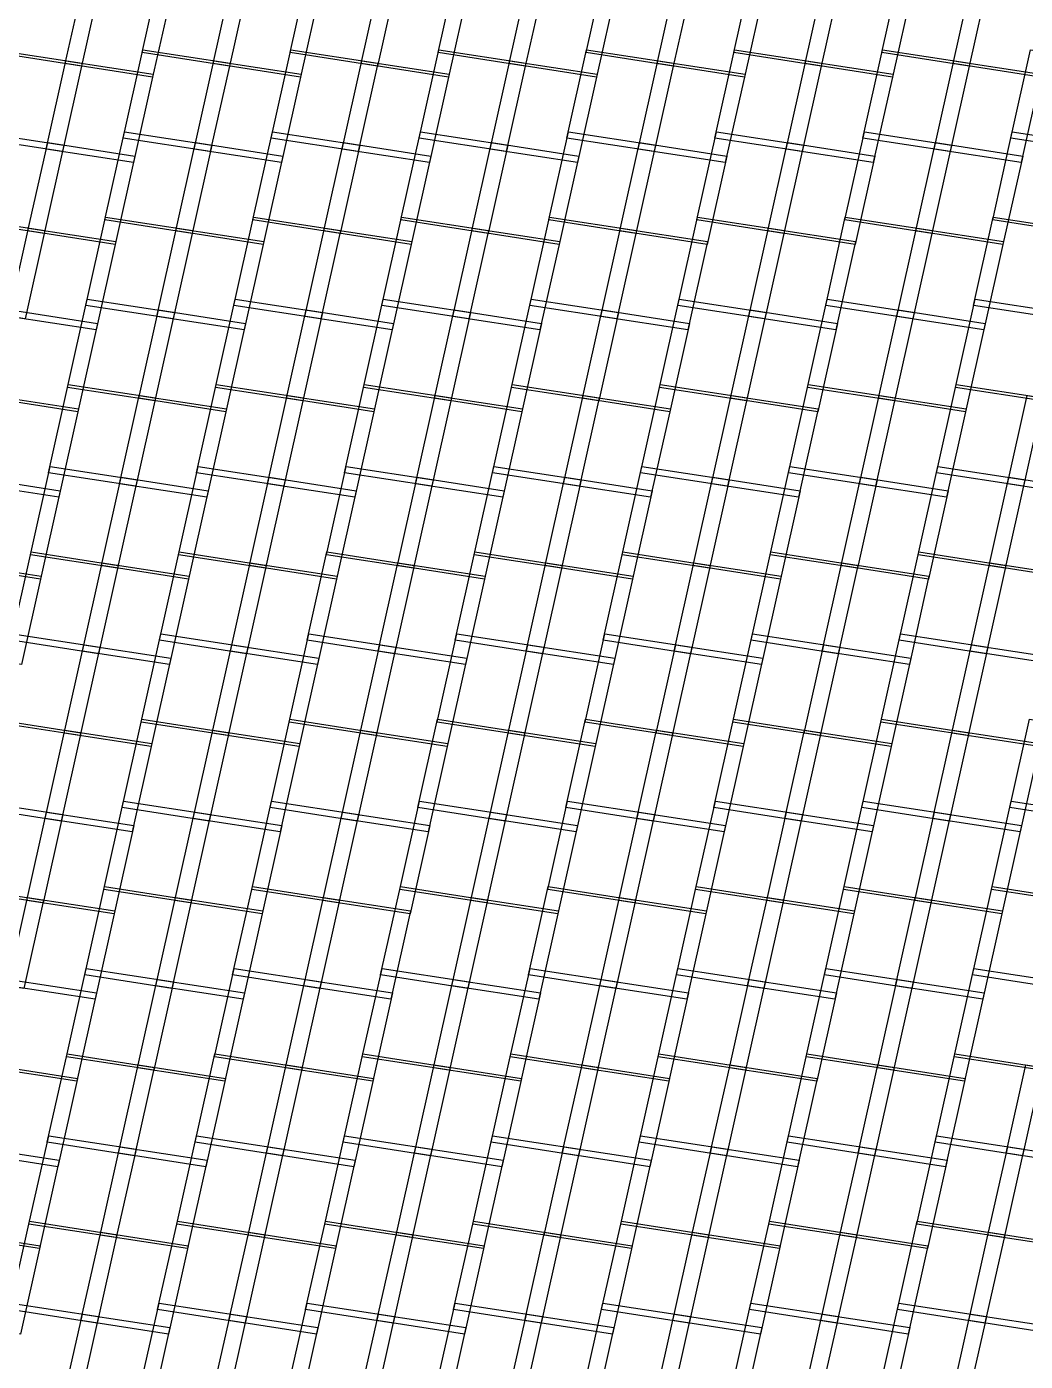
# Model space of a CAD drawing. Header units: metres. Extents: x -83.3 to -29.5, y -56.4 to 14.4.
# Drawn here: x -67.24 to -60.12, y -5.68 to 3.84 of the extents above; entities that cross this region are included whole.
import ezdxf

# ---------------------------------------------------------------- set-up
doc = ezdxf.new("R2010")
doc.units = ezdxf.units.M

msp = doc.modelspace()

# ---------------------------------------------------------------- linework, layer by layer
at = {"layer": 'Layer__irs_1c_south_america_shp'}
for points in [[(-67.33501, 4.28993), (-66.71176, 4.19423), (-66.85251, 3.56401), (-67.47528, 3.65967), (-67.33501, 4.28993)], [(-66.27928, 4.28993), (-65.65604, 4.19423), (-65.79678, 3.56401), (-66.41956, 3.65967), (-66.27928, 4.28993)], [(-65.22356, 4.28993), (-64.60031, 4.19423), (-64.74106, 3.56401), (-65.36383, 3.65967), (-65.22356, 4.28993)], [(-64.16783, 4.28993), (-63.54459, 4.19423), (-63.68534, 3.56401), (-64.30811, 3.65967), (-64.16783, 4.28993)], [(-63.11214, 4.28993), (-62.48889, 4.19423), (-62.62964, 3.56401), (-63.25241, 3.65967), (-63.11214, 4.28993)], [(-62.05641, 4.28993), (-61.43317, 4.19423), (-61.57392, 3.56401), (-62.19669, 3.65967), (-62.05641, 4.28993)], [(-61.00069, 4.28993), (-60.37744, 4.19423), (-60.51819, 3.56401), (-61.14096, 3.65967), (-61.00069, 4.28993)], [(-66.82693, 4.21196), (-66.20383, 4.11584), (-66.34491, 3.48571), (-66.96761, 3.58172), (-66.82693, 4.21196)], [(-65.77121, 4.21196), (-65.1481, 4.11584), (-65.28918, 3.48571), (-65.91188, 3.58172), (-65.77121, 4.21196)], [(-64.71548, 4.21196), (-64.09238, 4.11584), (-64.23346, 3.48571), (-64.85616, 3.58172), (-64.71548, 4.21196)], [(-63.65976, 4.21196), (-63.03665, 4.11584), (-63.17774, 3.48571), (-63.80043, 3.58172), (-63.65976, 4.21196)], [(-62.60406, 4.21196), (-61.98096, 4.11584), (-62.12204, 3.48571), (-62.74474, 3.58172), (-62.60406, 4.21196)], [(-61.54834, 4.21196), (-60.92523, 4.11584), (-61.06632, 3.48571), (-61.68901, 3.58172), (-61.54834, 4.21196)], [(-60.49261, 4.21196), (-59.86951, 4.11584), (-60.01059, 3.48571), (-60.63329, 3.58172), (-60.49261, 4.21196)], [(-67.47086, 3.67954), (-66.84807, 3.58387), (-66.9887, 2.95363), (-67.61111, 3.04927), (-67.47086, 3.67954)], [(-66.41513, 3.67954), (-65.79234, 3.58387), (-65.93298, 2.95363), (-66.55539, 3.04927), (-66.41513, 3.67954)], [(-65.35941, 3.67954), (-64.73662, 3.58387), (-64.87725, 2.95363), (-65.49966, 3.04927), (-65.35941, 3.67954)], [(-64.30368, 3.67954), (-63.6809, 3.58387), (-63.82152, 2.95363), (-64.44394, 3.04927), (-64.30368, 3.67954)], [(-63.24799, 3.67954), (-62.6252, 3.58387), (-62.76583, 2.95363), (-63.38824, 3.04927), (-63.24799, 3.67954)], [(-62.19226, 3.67954), (-61.56948, 3.58387), (-61.7101, 2.95363), (-62.33252, 3.04927), (-62.19226, 3.67954)], [(-61.13654, 3.67954), (-60.51375, 3.58387), (-60.65438, 2.95363), (-61.27679, 3.04927), (-61.13654, 3.67954)], [(-60.08081, 3.67954), (-59.45803, 3.58387), (-59.59865, 2.95363), (-60.22107, 3.04927), (-60.08081, 3.67954)], [(-66.96318, 3.60158), (-66.34048, 3.50557), (-66.48139, 2.87541), (-67.10374, 2.97134), (-66.96318, 3.60158)], [(-65.90746, 3.60158), (-65.28476, 3.50557), (-65.42567, 2.87541), (-66.04801, 2.97134), (-65.90746, 3.60158)], [(-64.85173, 3.60158), (-64.22903, 3.50557), (-64.36994, 2.87541), (-64.99229, 2.97134), (-64.85173, 3.60158)], [(-63.79601, 3.60158), (-63.17331, 3.50557), (-63.31421, 2.87541), (-63.93656, 2.97134), (-63.79601, 3.60158)], [(-62.74031, 3.60158), (-62.11762, 3.50557), (-62.25852, 2.87541), (-62.88086, 2.97134), (-62.74031, 3.60158)], [(-61.68459, 3.60158), (-61.06189, 3.50557), (-61.20279, 2.87541), (-61.82514, 2.97134), (-61.68459, 3.60158)], [(-60.62886, 3.60158), (-60.00617, 3.50557), (-60.14707, 2.87541), (-60.76941, 2.97134), (-60.62886, 3.60158)], [(-67.60077, 3.0957), (-66.97833, 3.00006), (-67.11884, 2.36979), (-67.74097, 2.46542), (-67.60077, 3.0957)], [(-66.54504, 3.0957), (-65.92261, 3.00006), (-66.06311, 2.36979), (-66.68524, 2.46542), (-66.54504, 3.0957)], [(-65.48932, 3.0957), (-64.86688, 3.00006), (-65.00739, 2.36979), (-65.62952, 2.46542), (-65.48932, 3.0957)], [(-64.43359, 3.0957), (-63.81116, 3.00006), (-63.95166, 2.36979), (-64.57379, 2.46542), (-64.43359, 3.0957)], [(-63.3779, 3.0957), (-62.75546, 3.00006), (-62.89597, 2.36979), (-63.5181, 2.46542), (-63.3779, 3.0957)], [(-62.32217, 3.0957), (-61.69974, 3.00006), (-61.84024, 2.36979), (-62.46237, 2.46542), (-62.32217, 3.0957)], [(-61.26645, 3.0957), (-60.64401, 3.00006), (-60.78452, 2.36979), (-61.40665, 2.46542), (-61.26645, 3.0957)], [(-60.21072, 3.0957), (-59.58829, 3.00006), (-59.72879, 2.36979), (-60.35092, 2.46542), (-60.21072, 3.0957)], [(-67.09337, 3.01776), (-66.47101, 2.92183), (-66.61177, 2.29163), (-67.23383, 2.38749), (-67.09337, 3.01776)], [(-66.03764, 3.01776), (-65.41528, 2.92183), (-65.55605, 2.29163), (-66.1781, 2.38749), (-66.03764, 3.01776)], [(-64.98192, 3.01776), (-64.35956, 2.92183), (-64.50032, 2.29163), (-65.12238, 2.38749), (-64.98192, 3.01776)], [(-63.92619, 3.01776), (-63.30383, 2.92183), (-63.4446, 2.29163), (-64.06665, 2.38749), (-63.92619, 3.01776)], [(-62.8705, 3.01776), (-62.24814, 2.92183), (-62.3889, 2.29163), (-63.01096, 2.38749), (-62.8705, 3.01776)], [(-61.81477, 3.01776), (-61.19241, 2.92183), (-61.33318, 2.29163), (-61.95523, 2.38749), (-61.81477, 3.01776)], [(-60.75905, 3.01776), (-60.13669, 2.92183), (-60.27745, 2.29163), (-60.89951, 2.38749), (-60.75905, 3.01776)], [(-67.73654, 2.48528), (-67.11441, 2.38966), (-67.25483, 1.75939), (-67.87671, 1.85501), (-67.73654, 2.48528)], [(-66.68082, 2.48528), (-66.05869, 2.38966), (-66.1991, 1.75939), (-66.82098, 1.85501), (-66.68082, 2.48528)], [(-65.62509, 2.48528), (-65.00296, 2.38966), (-65.14338, 1.75939), (-65.76526, 1.85501), (-65.62509, 2.48528)], [(-64.56937, 2.48528), (-63.94724, 2.38966), (-64.08765, 1.75939), (-64.70953, 1.85501), (-64.56937, 2.48528)], [(-63.51367, 2.48528), (-62.89154, 2.38966), (-63.03196, 1.75939), (-63.65384, 1.85501), (-63.51367, 2.48528)], [(-62.45795, 2.48528), (-61.83582, 2.38966), (-61.97623, 1.75939), (-62.59811, 1.85501), (-62.45795, 2.48528)], [(-61.40222, 2.48528), (-60.78009, 2.38966), (-60.92051, 1.75939), (-61.54239, 1.85501), (-61.40222, 2.48528)], [(-60.3465, 2.48528), (-59.72437, 2.38966), (-59.86478, 1.75939), (-60.48666, 1.85501), (-60.3465, 2.48528)], [(-67.2294, 2.40736), (-66.60733, 2.31149), (-66.74795, 1.68129), (-67.36977, 1.77708), (-67.2294, 2.40736)], [(-66.17368, 2.40736), (-65.55161, 2.31149), (-65.69222, 1.68129), (-66.31405, 1.77708), (-66.17368, 2.40736)], [(-65.11795, 2.40736), (-64.49588, 2.31149), (-64.6365, 1.68129), (-65.25832, 1.77708), (-65.11795, 2.40736)], [(-64.06223, 2.40736), (-63.44016, 2.31149), (-63.58077, 1.68129), (-64.2026, 1.77708), (-64.06223, 2.40736)], [(-63.00653, 2.40736), (-62.38446, 2.31149), (-62.52507, 1.68129), (-63.1469, 1.77708), (-63.00653, 2.40736)], [(-61.95081, 2.40736), (-61.32874, 2.31149), (-61.46935, 1.68129), (-62.09118, 1.77708), (-61.95081, 2.40736)], [(-60.89508, 2.40736), (-60.27301, 2.31149), (-60.41362, 1.68129), (-61.03545, 1.77708), (-60.89508, 2.40736)], [(-67.35942, 1.82351), (-66.73759, 1.72771), (-66.87807, 1.09747), (-67.49974, 1.19321), (-67.35942, 1.82351)], [(-66.81067, 1.90143), (-66.18877, 1.80582), (-66.32912, 1.17553), (-66.95081, 1.27115), (-66.81067, 1.90143)], [(-66.3037, 1.82351), (-65.68187, 1.72771), (-65.82234, 1.09747), (-66.44402, 1.19321), (-66.3037, 1.82351)], [(-65.75494, 1.90143), (-65.13304, 1.80582), (-65.27339, 1.17553), (-65.89508, 1.27115), (-65.75494, 1.90143)], [(-65.24797, 1.82351), (-64.62614, 1.72771), (-64.76662, 1.09747), (-65.38829, 1.19321), (-65.24797, 1.82351)], [(-64.69922, 1.90143), (-64.07732, 1.80582), (-64.21767, 1.17553), (-64.83936, 1.27115), (-64.69922, 1.90143)], [(-64.19225, 1.82351), (-63.57042, 1.72771), (-63.7109, 1.09747), (-64.33257, 1.19321), (-64.19225, 1.82351)], [(-63.64352, 1.90143), (-63.02162, 1.80582), (-63.16198, 1.17553), (-63.78366, 1.27115), (-63.64352, 1.90143)], [(-63.13655, 1.82351), (-62.51472, 1.72771), (-62.6552, 1.09747), (-63.27687, 1.19321), (-63.13655, 1.82351)], [(-62.5878, 1.90143), (-61.9659, 1.80582), (-62.10625, 1.17553), (-62.72794, 1.27115), (-62.5878, 1.90143)], [(-62.08083, 1.82351), (-61.459, 1.72771), (-61.59948, 1.09747), (-62.22115, 1.19321), (-62.08083, 1.82351)], [(-61.53207, 1.90143), (-60.91017, 1.80582), (-61.05053, 1.17553), (-61.67221, 1.27115), (-61.53207, 1.90143)], [(-61.0251, 1.82351), (-60.40327, 1.72771), (-60.54375, 1.09747), (-61.16542, 1.19321), (-61.0251, 1.82351)], [(-60.47635, 1.90143), (-59.85445, 1.80582), (-59.9948, 1.17553), (-60.61649, 1.27115), (-60.47635, 1.90143)], [(-66.94641, 1.29102), (-66.32469, 1.19539), (-66.465, 0.56511), (-67.08661, 0.66074), (-66.94641, 1.29102)], [(-65.89069, 1.29102), (-65.26897, 1.19539), (-65.40928, 0.56511), (-66.03088, 0.66074), (-65.89069, 1.29102)], [(-64.83496, 1.29102), (-64.21324, 1.19539), (-64.35355, 0.56511), (-64.97516, 0.66074), (-64.83496, 1.29102)], [(-63.77927, 1.29102), (-63.15755, 1.19539), (-63.29786, 0.56511), (-63.91946, 0.66074), (-63.77927, 1.29102)], [(-62.72354, 1.29102), (-62.10183, 1.19539), (-62.24213, 0.56511), (-62.86374, 0.66074), (-62.72354, 1.29102)], [(-61.66782, 1.29102), (-61.0461, 1.19539), (-61.18641, 0.56511), (-61.80801, 0.66074), (-61.66782, 1.29102)], [(-60.61209, 1.29102), (-59.99038, 1.19539), (-60.13068, 0.56511), (-60.75229, 0.66074), (-60.61209, 1.29102)], [(-67.49533, 1.21307), (-66.87363, 1.11734), (-67.01403, 0.4871), (-67.63561, 0.58279), (-67.49533, 1.21307)], [(-66.43961, 1.21307), (-65.8179, 1.11734), (-65.95831, 0.4871), (-66.57989, 0.58279), (-66.43961, 1.21307)], [(-65.38388, 1.21307), (-64.76218, 1.11734), (-64.90258, 0.4871), (-65.52416, 0.58279), (-65.38388, 1.21307)], [(-64.32816, 1.21307), (-63.70646, 1.11734), (-63.84685, 0.4871), (-64.46844, 0.58279), (-64.32816, 1.21307)], [(-63.27246, 1.21307), (-62.65076, 1.11734), (-62.79116, 0.4871), (-63.41274, 0.58279), (-63.27246, 1.21307)], [(-62.21674, 1.21307), (-61.59504, 1.11734), (-61.73543, 0.4871), (-62.35701, 0.58279), (-62.21674, 1.21307)], [(-61.16101, 1.21307), (-60.53931, 1.11734), (-60.67971, 0.4871), (-61.30129, 0.58279), (-61.16101, 1.21307)], [(-60.10529, 1.21307), (-59.48359, 1.11734), (-59.62398, 0.4871), (-60.24556, 0.58279), (-60.10529, 1.21307)], [(-67.07626, 0.70715), (-66.45467, 0.61151), (-66.59495, -0.01877), (-67.21649, 0.07689), (-67.07626, 0.70715)], [(-66.02054, 0.70715), (-65.39894, 0.61151), (-65.53922, -0.01877), (-66.16077, 0.07689), (-66.02054, 0.70715)], [(-64.96481, 0.70715), (-64.34322, 0.61151), (-64.4835, -0.01877), (-65.10504, 0.07689), (-64.96481, 0.70715)], [(-63.90912, 0.70715), (-63.28753, 0.61151), (-63.4278, -0.01877), (-64.04935, 0.07689), (-63.90912, 0.70715)], [(-62.85339, 0.70715), (-62.2318, 0.61151), (-62.37207, -0.01877), (-62.99362, 0.07689), (-62.85339, 0.70715)], [(-61.79767, 0.70715), (-61.17607, 0.61151), (-61.31635, -0.01877), (-61.9379, 0.07689), (-61.79767, 0.70715)], [(-60.74194, 0.70715), (-60.12035, 0.61151), (-60.26062, -0.01877), (-60.88217, 0.07689), (-60.74194, 0.70715)], [(-67.62527, 0.62919), (-67.00368, 0.5335), (-67.14399, -0.09675), (-67.76553, -0.00109), (-67.62527, 0.62919)], [(-66.56955, 0.62919), (-65.94795, 0.5335), (-66.08826, -0.09675), (-66.70981, -0.00109), (-66.56955, 0.62919)], [(-65.51382, 0.62919), (-64.89223, 0.5335), (-65.03254, -0.09675), (-65.65408, -0.00109), (-65.51382, 0.62919)], [(-64.4581, 0.62919), (-63.83651, 0.5335), (-63.97681, -0.09675), (-64.59836, -0.00109), (-64.4581, 0.62919)], [(-63.40241, 0.62919), (-62.78081, 0.5335), (-62.92112, -0.09675), (-63.54266, -0.00109), (-63.40241, 0.62919)], [(-62.34668, 0.62919), (-61.72509, 0.5335), (-61.86539, -0.09675), (-62.48694, -0.00109), (-62.34668, 0.62919)], [(-61.29096, 0.62919), (-60.66936, 0.5335), (-60.80967, -0.09675), (-61.43121, -0.00109), (-61.29096, 0.62919)], [(-60.23523, 0.62919), (-59.61364, 0.5335), (-59.75394, -0.09675), (-60.37549, -0.00109), (-60.23523, 0.62919)], [(-67.21207, 0.09675), (-66.59052, 0.00109), (-66.73077, -0.62919), (-67.35236, -0.5335), (-67.21207, 0.09675)], [(-66.15634, 0.09675), (-65.53479, 0.00109), (-65.67505, -0.62919), (-66.29663, -0.5335), (-66.15634, 0.09675)], [(-65.10062, 0.09675), (-64.47906, 0.00109), (-64.61932, -0.62919), (-65.24091, -0.5335), (-65.10062, 0.09675)], [(-64.04492, 0.09675), (-63.42337, 0.00109), (-63.56363, -0.62919), (-64.18521, -0.5335), (-64.04492, 0.09675)], [(-62.9892, 0.09675), (-62.36765, 0.00109), (-62.5079, -0.62919), (-63.12949, -0.5335), (-62.9892, 0.09675)], [(-61.93347, 0.09675), (-61.31192, 0.00109), (-61.45218, -0.62919), (-62.07376, -0.5335), (-61.93347, 0.09675)], [(-60.87775, 0.09675), (-60.2562, 0.00109), (-60.39645, -0.62919), (-61.01804, -0.5335), (-60.87775, 0.09675)], [(-67.76111, 0.01877), (-67.13956, -0.07689), (-67.27978, -0.70715), (-67.90137, -0.61151), (-67.76111, 0.01877)], [(-66.70538, 0.01877), (-66.08383, -0.07689), (-66.22405, -0.70715), (-66.84564, -0.61151), (-66.70538, 0.01877)], [(-65.64966, 0.01877), (-65.02811, -0.07689), (-65.16833, -0.70715), (-65.78992, -0.61151), (-65.64966, 0.01877)], [(-64.59393, 0.01877), (-63.97239, -0.07689), (-64.1126, -0.70715), (-64.73419, -0.61151), (-64.59393, 0.01877)], [(-63.53824, 0.01877), (-62.91669, -0.07689), (-63.0569, -0.70715), (-63.6785, -0.61151), (-63.53824, 0.01877)], [(-62.48251, 0.01877), (-61.86097, -0.07689), (-62.00118, -0.70715), (-62.62277, -0.61151), (-62.48251, 0.01877)], [(-61.42679, 0.01877), (-60.80524, -0.07689), (-60.94545, -0.70715), (-61.56705, -0.61151), (-61.42679, 0.01877)], [(-60.37106, 0.01877), (-59.74952, -0.07689), (-59.88973, -0.70715), (-60.51132, -0.61151), (-60.37106, 0.01877)], [(-67.34204, -0.48709), (-66.72046, -0.58277), (-66.86072, -1.21307), (-67.48242, -1.11733), (-67.34204, -0.48709)], [(-66.83533, -0.56509), (-66.21373, -0.66074), (-66.35392, -1.291), (-66.97562, -1.19539), (-66.83533, -0.56509)], [(-66.28632, -0.48709), (-65.66473, -0.58277), (-65.80499, -1.21307), (-66.4267, -1.11733), (-66.28632, -0.48709)], [(-65.7796, -0.56509), (-65.158, -0.66074), (-65.29819, -1.291), (-65.91989, -1.19539), (-65.7796, -0.56509)], [(-65.23059, -0.48709), (-64.60901, -0.58277), (-64.74927, -1.21307), (-65.37097, -1.11733), (-65.23059, -0.48709)], [(-64.72388, -0.56509), (-64.10228, -0.66074), (-64.24247, -1.291), (-64.86417, -1.19539), (-64.72388, -0.56509)], [(-64.1749, -0.48709), (-63.55331, -0.58277), (-63.69357, -1.21307), (-64.31528, -1.11733), (-64.1749, -0.48709)], [(-63.66818, -0.56509), (-63.04659, -0.66074), (-63.18677, -1.291), (-63.80847, -1.19539), (-63.66818, -0.56509)], [(-63.11917, -0.48709), (-62.49759, -0.58277), (-62.63785, -1.21307), (-63.25955, -1.11733), (-63.11917, -0.48709)], [(-62.61246, -0.56509), (-61.99086, -0.66074), (-62.13105, -1.291), (-62.75275, -1.19539), (-62.61246, -0.56509)], [(-62.06345, -0.48709), (-61.44186, -0.58277), (-61.58212, -1.21307), (-62.20383, -1.11733), (-62.06345, -0.48709)], [(-61.55673, -0.56509), (-60.93514, -0.66074), (-61.07532, -1.291), (-61.69702, -1.19539), (-61.55673, -0.56509)], [(-61.00772, -0.48709), (-60.38614, -0.58277), (-60.5264, -1.21307), (-61.1481, -1.11733), (-61.00772, -0.48709)], [(-60.50101, -0.56509), (-59.87941, -0.66074), (-60.0196, -1.291), (-60.6413, -1.19539), (-60.50101, -0.56509)], [(-67.478, -1.09747), (-66.85629, -1.1932), (-66.99661, -1.82348), (-67.61847, -1.72769), (-67.478, -1.09747)], [(-66.42227, -1.09747), (-65.80057, -1.1932), (-65.94089, -1.82348), (-66.56274, -1.72769), (-66.42227, -1.09747)], [(-65.36655, -1.09747), (-64.74484, -1.1932), (-64.88516, -1.82348), (-65.50702, -1.72769), (-65.36655, -1.09747)], [(-64.31085, -1.09747), (-63.68915, -1.1932), (-63.82947, -1.82348), (-64.45132, -1.72769), (-64.31085, -1.09747)], [(-63.25513, -1.09747), (-62.63342, -1.1932), (-62.77374, -1.82348), (-63.3956, -1.72769), (-63.25513, -1.09747)], [(-62.1994, -1.09747), (-61.5777, -1.1932), (-61.71802, -1.82348), (-62.33987, -1.72769), (-62.1994, -1.09747)], [(-61.14368, -1.09747), (-60.52197, -1.1932), (-60.66229, -1.82348), (-61.28415, -1.72769), (-61.14368, -1.09747)], [(-60.08795, -1.09747), (-59.46625, -1.1932), (-59.60657, -1.82348), (-60.22842, -1.72769), (-60.08795, -1.09747)], [(-66.97119, -1.17551), (-66.34949, -1.27115), (-66.48966, -1.90142), (-67.11154, -1.80579), (-66.97119, -1.17551)], [(-65.91547, -1.17551), (-65.29376, -1.27115), (-65.43394, -1.90142), (-66.05582, -1.80579), (-65.91547, -1.17551)], [(-64.85974, -1.17551), (-64.23804, -1.27115), (-64.37821, -1.90142), (-65.00009, -1.80579), (-64.85974, -1.17551)], [(-63.80405, -1.17551), (-63.18235, -1.27115), (-63.32251, -1.90142), (-63.9444, -1.80579), (-63.80405, -1.17551)], [(-62.74832, -1.17551), (-62.12662, -1.27115), (-62.26679, -1.90142), (-62.88867, -1.80579), (-62.74832, -1.17551)], [(-61.6926, -1.17551), (-61.0709, -1.27115), (-61.21106, -1.90142), (-61.83295, -1.80579), (-61.6926, -1.17551)], [(-60.63687, -1.17551), (-60.01517, -1.27115), (-60.15534, -1.90142), (-60.77722, -1.80579), (-60.63687, -1.17551)], [(-67.60809, -1.68128), (-66.98627, -1.77707), (-67.12665, -2.40734), (-67.74872, -2.31149), (-67.60809, -1.68128)], [(-66.55237, -1.68128), (-65.93054, -1.77707), (-66.07092, -2.40734), (-66.69299, -2.31149), (-66.55237, -1.68128)], [(-65.49664, -1.68128), (-64.87482, -1.77707), (-65.0152, -2.40734), (-65.63727, -2.31149), (-65.49664, -1.68128)], [(-64.44095, -1.68128), (-63.81912, -1.77707), (-63.9595, -2.40734), (-64.58157, -2.31149), (-64.44095, -1.68128)], [(-63.38522, -1.68128), (-62.7634, -1.77707), (-62.90378, -2.40734), (-63.52585, -2.31149), (-63.38522, -1.68128)], [(-62.3295, -1.68128), (-61.70767, -1.77707), (-61.84805, -2.40734), (-62.47012, -2.31149), (-62.3295, -1.68128)], [(-61.27377, -1.68128), (-60.65195, -1.77707), (-60.79233, -2.40734), (-61.4144, -2.31149), (-61.27377, -1.68128)], [(-60.21805, -1.68128), (-59.59622, -1.77707), (-59.7366, -2.40734), (-60.35867, -2.31149), (-60.21805, -1.68128)], [(-67.10123, -1.75938), (-66.47934, -1.85499), (-66.61951, -2.48528), (-67.24164, -2.38965), (-67.10123, -1.75938)], [(-66.0455, -1.75938), (-65.42361, -1.85499), (-65.56379, -2.48528), (-66.18591, -2.38965), (-66.0455, -1.75938)], [(-64.98978, -1.75938), (-64.36789, -1.85499), (-64.50806, -2.48528), (-65.13019, -2.38965), (-64.98978, -1.75938)], [(-63.93408, -1.75938), (-63.3122, -1.85499), (-63.45237, -2.48528), (-64.07449, -2.38965), (-63.93408, -1.75938)], [(-62.87836, -1.75938), (-62.25647, -1.85499), (-62.39664, -2.48528), (-63.01877, -2.38965), (-62.87836, -1.75938)], [(-61.82263, -1.75938), (-61.20075, -1.85499), (-61.34092, -2.48528), (-61.96304, -2.38965), (-61.82263, -1.75938)], [(-60.76691, -1.75938), (-60.14502, -1.85499), (-60.28519, -2.48528), (-60.90732, -2.38965), (-60.76691, -1.75938)], [(-67.74429, -2.29162), (-67.12222, -2.38748), (-67.26266, -3.01775), (-67.88504, -2.92181), (-67.74429, -2.29162)], [(-67.23721, -2.36978), (-66.61508, -2.4654), (-66.75529, -3.09568), (-67.37772, -3.00004), (-67.23721, -2.36978)], [(-66.68857, -2.29162), (-66.0665, -2.38748), (-66.20694, -3.01775), (-66.82932, -2.92181), (-66.68857, -2.29162)], [(-66.18149, -2.36978), (-65.55936, -2.4654), (-65.69956, -3.09568), (-66.32199, -3.00004), (-66.18149, -2.36978)], [(-65.63284, -2.29162), (-65.01077, -2.38748), (-65.15121, -3.01775), (-65.77359, -2.92181), (-65.63284, -2.29162)], [(-65.12576, -2.36978), (-64.50363, -2.4654), (-64.64384, -3.09568), (-65.26627, -3.00004), (-65.12576, -2.36978)], [(-64.57715, -2.29162), (-63.95508, -2.38748), (-64.09552, -3.01775), (-64.7179, -2.92181), (-64.57715, -2.29162)], [(-64.07007, -2.36978), (-63.44794, -2.4654), (-63.58814, -3.09568), (-64.21057, -3.00004), (-64.07007, -2.36978)], [(-63.52142, -2.29162), (-62.89935, -2.38748), (-63.03979, -3.01775), (-63.66217, -2.92181), (-63.52142, -2.29162)], [(-63.01434, -2.36978), (-62.39222, -2.4654), (-62.53241, -3.09568), (-63.15485, -3.00004), (-63.01434, -2.36978)], [(-62.4657, -2.29162), (-61.84363, -2.38748), (-61.98407, -3.01775), (-62.60645, -2.92181), (-62.4657, -2.29162)], [(-61.95862, -2.36978), (-61.33649, -2.4654), (-61.47669, -3.09568), (-62.09912, -3.00004), (-61.95862, -2.36978)], [(-61.40997, -2.29162), (-60.7879, -2.38748), (-60.92834, -3.01775), (-61.55072, -2.92181), (-61.40997, -2.29162)], [(-60.90289, -2.36978), (-60.28077, -2.4654), (-60.42096, -3.09568), (-61.0434, -3.00004), (-60.90289, -2.36978)], [(-60.35425, -2.29162), (-59.73218, -2.38748), (-59.87262, -3.01775), (-60.495, -2.92181), (-60.35425, -2.29162)], [(-66.81894, -2.8754), (-66.19659, -2.97132), (-66.33713, -3.60157), (-66.95984, -3.50555), (-66.81894, -2.8754)], [(-65.76321, -2.8754), (-65.14087, -2.97132), (-65.2814, -3.60157), (-65.90411, -3.50555), (-65.76321, -2.8754)], [(-64.70752, -2.8754), (-64.08517, -2.97132), (-64.22571, -3.60157), (-64.84842, -3.50555), (-64.70752, -2.8754)], [(-63.65179, -2.8754), (-63.02945, -2.97132), (-63.16998, -3.60157), (-63.79269, -3.50555), (-63.65179, -2.8754)], [(-62.59607, -2.8754), (-61.97372, -2.97132), (-62.11426, -3.60157), (-62.73697, -3.50555), (-62.59607, -2.8754)], [(-61.54034, -2.8754), (-60.918, -2.97132), (-61.05853, -3.60157), (-61.68124, -3.50555), (-61.54034, -2.8754)], [(-60.48462, -2.8754), (-59.86227, -2.97132), (-60.00281, -3.60157), (-60.62552, -3.50555), (-60.48462, -2.8754)], [(-67.36737, -2.95362), (-66.74495, -3.04927), (-66.88518, -3.67952), (-67.50797, -3.58386), (-67.36737, -2.95362)], [(-66.31165, -2.95362), (-65.68922, -3.04927), (-65.82945, -3.67952), (-66.45224, -3.58386), (-66.31165, -2.95362)], [(-65.25592, -2.95362), (-64.6335, -3.04927), (-64.77373, -3.67952), (-65.39651, -3.58386), (-65.25592, -2.95362)], [(-64.20023, -2.95362), (-63.57781, -3.04927), (-63.71804, -3.67952), (-64.34082, -3.58386), (-64.20023, -2.95362)], [(-63.1445, -2.95362), (-62.52208, -3.04927), (-62.66231, -3.67952), (-63.2851, -3.58386), (-63.1445, -2.95362)], [(-62.08878, -2.95362), (-61.46636, -3.04927), (-61.60659, -3.67952), (-62.22937, -3.58386), (-62.08878, -2.95362)], [(-61.03305, -2.95362), (-60.41063, -3.04927), (-60.55086, -3.67952), (-61.17364, -3.58386), (-61.03305, -2.95362)], [(-66.95541, -3.48569), (-66.3327, -3.58171), (-66.47339, -4.21195), (-67.0965, -4.11583), (-66.95541, -3.48569)], [(-65.89969, -3.48569), (-65.27698, -3.58171), (-65.41766, -4.21195), (-66.04077, -4.11583), (-65.89969, -3.48569)], [(-64.84399, -3.48569), (-64.22128, -3.58171), (-64.36197, -4.21195), (-64.98508, -4.11583), (-64.84399, -3.48569)], [(-63.78827, -3.48569), (-63.16556, -3.58171), (-63.30624, -4.21195), (-63.92935, -4.11583), (-63.78827, -3.48569)], [(-62.73254, -3.48569), (-62.10983, -3.58171), (-62.25052, -4.21195), (-62.87363, -4.11583), (-62.73254, -3.48569)], [(-61.67682, -3.48569), (-61.05411, -3.58171), (-61.19479, -4.21195), (-61.8179, -4.11583), (-61.67682, -3.48569)], [(-60.62109, -3.48569), (-59.99838, -3.58171), (-60.13907, -4.21195), (-60.76218, -4.11583), (-60.62109, -3.48569)], [(-67.50354, -3.56399), (-66.88077, -3.65966), (-67.02106, -4.28992), (-67.64429, -4.19422), (-67.50354, -3.56399)], [(-66.44781, -3.56399), (-65.82504, -3.65966), (-65.96533, -4.28992), (-66.58856, -4.19422), (-66.44781, -3.56399)], [(-65.39209, -3.56399), (-64.76932, -3.65966), (-64.90961, -4.28992), (-65.53284, -4.19422), (-65.39209, -3.56399)], [(-64.3364, -3.56399), (-63.71363, -3.65966), (-63.85391, -4.28992), (-64.47714, -4.19422), (-64.3364, -3.56399)], [(-63.28067, -3.56399), (-62.6579, -3.65966), (-62.79819, -4.28992), (-63.42142, -4.19422), (-63.28067, -3.56399)], [(-62.22495, -3.56399), (-61.60218, -3.65966), (-61.74246, -4.28992), (-62.36569, -4.19422), (-62.22495, -3.56399)], [(-61.16922, -3.56399), (-60.54645, -3.65966), (-60.68674, -4.28992), (-61.30997, -4.19422), (-61.16922, -3.56399)], [(-60.11349, -3.56399), (-59.49073, -3.65966), (-59.63101, -4.28992), (-60.25424, -4.19422), (-60.11349, -3.56399)], [(-67.08609, -4.06942), (-66.46301, -4.16552), (-66.60382, -4.79572), (-67.22742, -4.6995), (-67.08609, -4.06942)], [(-66.03036, -4.06942), (-65.40729, -4.16552), (-65.5481, -4.79572), (-66.17169, -4.6995), (-66.03036, -4.06942)], [(-64.97467, -4.06942), (-64.35159, -4.16552), (-64.4924, -4.79572), (-65.116, -4.6995), (-64.97467, -4.06942)], [(-63.91895, -4.06942), (-63.29587, -4.16552), (-63.43668, -4.79572), (-64.06027, -4.6995), (-63.91895, -4.06942)], [(-62.86322, -4.06942), (-62.24014, -4.16552), (-62.38095, -4.79572), (-63.00455, -4.6995), (-62.86322, -4.06942)], [(-61.8075, -4.06942), (-61.18442, -4.16552), (-61.32523, -4.79572), (-61.94882, -4.6995), (-61.8075, -4.06942)], [(-60.75177, -4.06942), (-60.12869, -4.16552), (-60.2695, -4.79572), (-60.8931, -4.6995), (-60.75177, -4.06942)], [(-67.63391, -4.14779), (-67.01068, -4.2435), (-67.15106, -4.87373), (-67.77481, -4.77798), (-67.63391, -4.14779)], [(-66.57819, -4.14779), (-65.95496, -4.2435), (-66.09534, -4.87373), (-66.71909, -4.77798), (-66.57819, -4.14779)], [(-65.52246, -4.14779), (-64.89923, -4.2435), (-65.03961, -4.87373), (-65.66336, -4.77798), (-65.52246, -4.14779)], [(-64.46677, -4.14779), (-63.84354, -4.2435), (-63.98392, -4.87373), (-64.60767, -4.77798), (-64.46677, -4.14779)], [(-63.41104, -4.14779), (-62.78781, -4.2435), (-62.92819, -4.87373), (-63.55194, -4.77798), (-63.41104, -4.14779)], [(-62.35532, -4.14779), (-61.73209, -4.2435), (-61.87247, -4.87373), (-62.49622, -4.77798), (-62.35532, -4.14779)], [(-61.29959, -4.14779), (-60.67636, -4.2435), (-60.81674, -4.87373), (-61.44049, -4.77798), (-61.29959, -4.14779)], [(-60.24387, -4.14779), (-59.62064, -4.2435), (-59.76102, -4.87373), (-60.38477, -4.77798), (-60.24387, -4.14779)], [(-67.77039, -4.75812), (-67.14667, -4.85388), (-67.28711, -5.4841), (-67.91144, -5.38829), (-67.77039, -4.75812)], [(-67.22296, -4.67966), (-66.59937, -4.77586), (-66.74033, -5.40604), (-67.36447, -5.30972), (-67.22296, -4.67966)], [(-66.71466, -4.75812), (-66.09094, -4.85388), (-66.23138, -5.4841), (-66.85571, -5.38829), (-66.71466, -4.75812)], [(-66.16724, -4.67966), (-65.54364, -4.77586), (-65.6846, -5.40604), (-66.30875, -5.30972), (-66.16724, -4.67966)], [(-65.65894, -4.75812), (-65.03522, -4.85388), (-65.17566, -5.4841), (-65.79999, -5.38829), (-65.65894, -4.75812)], [(-65.11154, -4.67966), (-64.48795, -4.77586), (-64.62891, -5.40604), (-65.25305, -5.30972), (-65.11154, -4.67966)], [(-64.60324, -4.75812), (-63.97952, -4.85388), (-64.11996, -5.4841), (-64.74429, -5.38829), (-64.60324, -4.75812)], [(-64.05582, -4.67966), (-63.43222, -4.77586), (-63.57318, -5.40604), (-64.19733, -5.30972), (-64.05582, -4.67966)], [(-63.54752, -4.75812), (-62.9238, -4.85388), (-63.06424, -5.4841), (-63.68857, -5.38829), (-63.54752, -4.75812)], [(-63.00009, -4.67966), (-62.3765, -4.77586), (-62.51746, -5.40604), (-63.1416, -5.30972), (-63.00009, -4.67966)], [(-62.49179, -4.75812), (-61.86807, -4.85388), (-62.00851, -5.4841), (-62.63284, -5.38829), (-62.49179, -4.75812)], [(-61.94437, -4.67966), (-61.32077, -4.77586), (-61.46173, -5.40604), (-62.08588, -5.30972), (-61.94437, -4.67966)], [(-61.43607, -4.75812), (-60.81235, -4.85388), (-60.95279, -5.4841), (-61.57712, -5.38829), (-61.43607, -4.75812)], [(-60.88864, -4.67966), (-60.26505, -4.77586), (-60.40601, -5.40604), (-61.03015, -5.30972), (-60.88864, -4.67966)], [(-60.38034, -4.75812), (-59.75662, -4.85388), (-59.89706, -5.4841), (-60.52139, -5.38829), (-60.38034, -4.75812)], [(-67.35406, -5.26332), (-66.72995, -5.35965), (-66.87106, -5.98979), (-67.49582, -5.89333), (-67.35406, -5.26332)], [(-66.29834, -5.26332), (-65.67422, -5.35965), (-65.81534, -5.98979), (-66.44009, -5.89333), (-66.29834, -5.26332)], [(-65.24265, -5.26332), (-64.61853, -5.35965), (-64.75964, -5.98979), (-65.3844, -5.89333), (-65.24265, -5.26332)], [(-64.18692, -5.26332), (-63.56281, -5.35965), (-63.70392, -5.98979), (-64.32867, -5.89333), (-64.18692, -5.26332)], [(-63.1312, -5.26332), (-62.50708, -5.35965), (-62.64819, -5.98979), (-63.27295, -5.89333), (-63.1312, -5.26332)], [(-62.07547, -5.26332), (-61.45135, -5.35965), (-61.59247, -5.98979), (-62.21722, -5.89333), (-62.07547, -5.26332)], [(-61.01974, -5.26332), (-60.39563, -5.35965), (-60.53674, -5.98979), (-61.1615, -5.89333), (-61.01974, -5.26332)], [(-66.84531, -5.34189), (-66.22104, -5.43769), (-66.36163, -6.06788), (-66.98657, -5.97201), (-66.84531, -5.34189)], [(-65.78958, -5.34189), (-65.16531, -5.43769), (-65.30591, -6.06788), (-65.93085, -5.97201), (-65.78958, -5.34189)], [(-64.73389, -5.34189), (-64.10962, -5.43769), (-64.25021, -6.06788), (-64.87515, -5.97201), (-64.73389, -5.34189)], [(-63.67816, -5.34189), (-63.05389, -5.43769), (-63.19449, -6.06788), (-63.81943, -5.97201), (-63.67816, -5.34189)], [(-62.62244, -5.34189), (-61.99817, -5.43769), (-62.13876, -6.06788), (-62.7637, -5.97201), (-62.62244, -5.34189)], [(-61.56671, -5.34189), (-60.94244, -5.43769), (-61.08304, -6.06788), (-61.70798, -5.97201), (-61.56671, -5.34189)], [(-60.51099, -5.34189), (-59.88672, -5.43769), (-60.02731, -6.06788), (-60.65225, -5.97201), (-60.51099, -5.34189)]]:
    msp.add_lwpolyline(points, dxfattribs=at)

doc.saveas('drawing.dxf')
